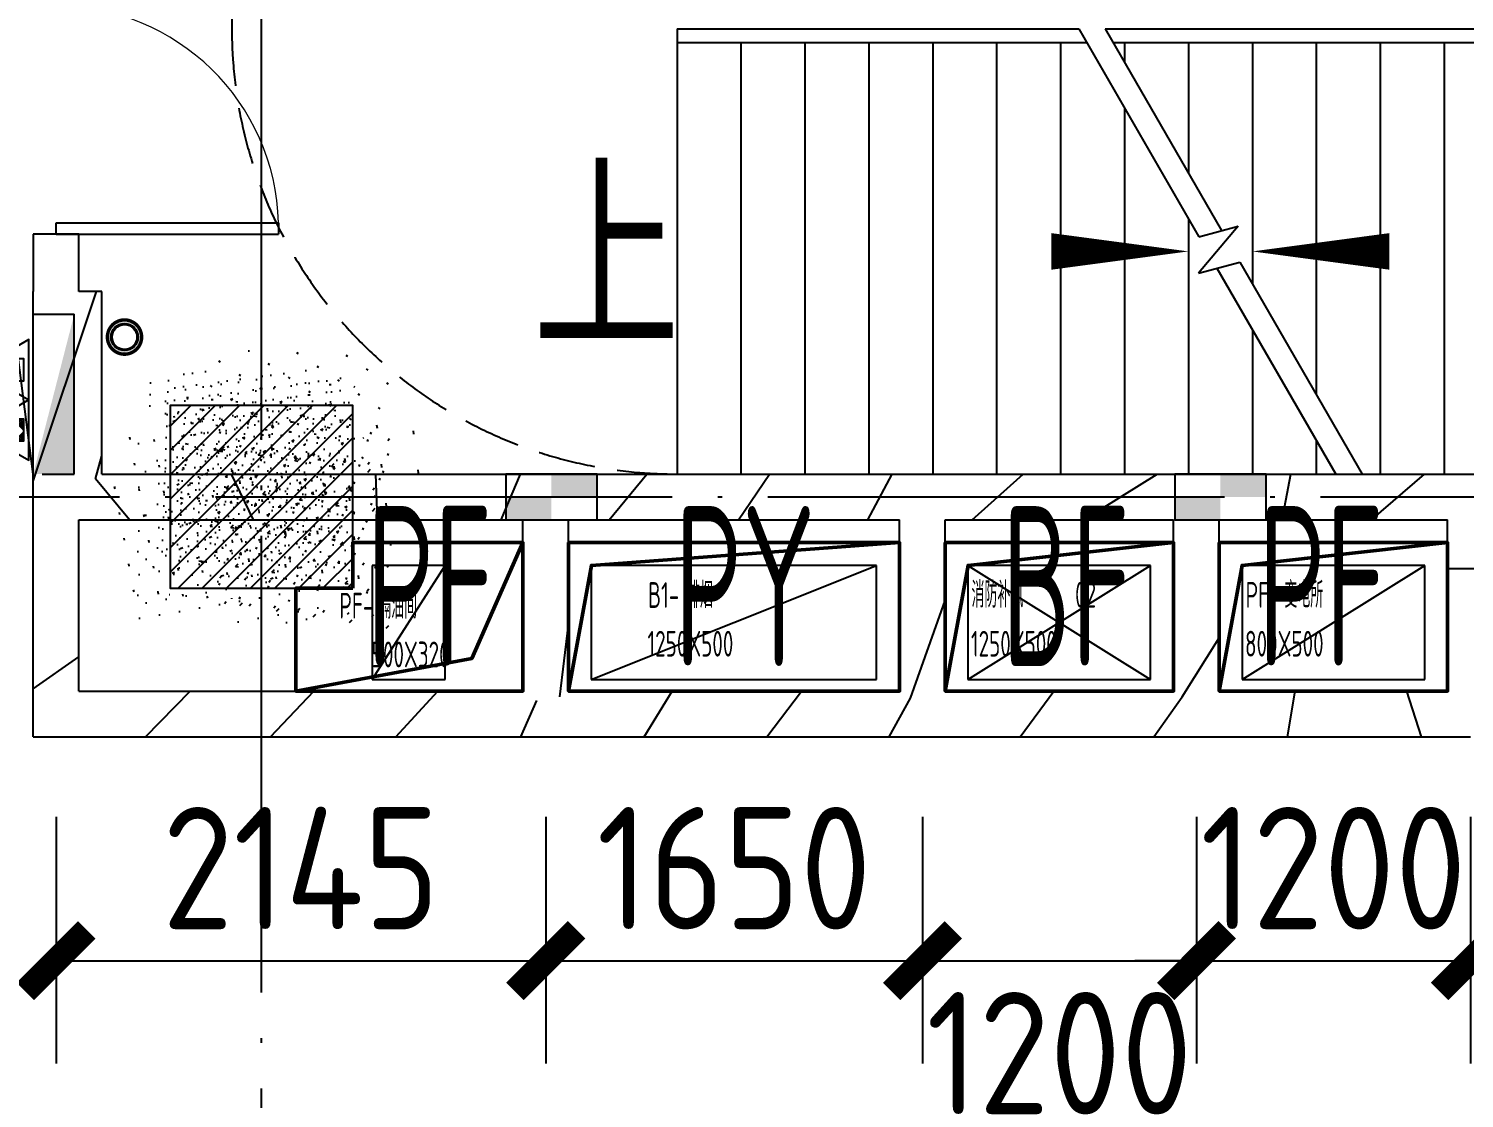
# Model space of a CAD drawing. Header units: inches. Extents: x 0 to 1813292486, y 0 to 3473589894.
# Drawn here: x 600633166 to 600639454, y 3473276985 to 3473281668 of the extents above; entities that cross this region are included whole.
import ezdxf
from ezdxf.enums import TextEntityAlignment as Align

# ---------------------------------------------------------------- set-up
doc = ezdxf.new("R2010")
doc.units = ezdxf.units.IN
doc.header["$LTSCALE"] = 1000
doc.header["$MEASUREMENT"] = 0
doc.linetypes.add('AX-MALL-GIRD-200$0$DOTE', pattern=[2.4200000000000004, 2, -0.2, 0.02, -0.2])
doc.linetypes.add('AX-MALL-WALL-P02-QT$0$DASH', pattern=[0.35, 0.25, -0.1])
for name, color, linetype in [('A-Anno-Note', 241, 'Continuous'), ('AX-MALL-DIM-P02$0$A-Anno-Dims', 3, 'Continuous'), ('AX-MALL-DIM-P02$0$A-Detl-Thin', 131, 'Continuous'), ('AX-MALL-GIRD-200$0$A-Grid', 222, 'AX-MALL-GIRD-200$0$DOTE'), ('AX-MALL-P02-200$0$A-Anno-Note', 241, 'Continuous'), ('AX-MALL-WALL-P02$0$A-Anno-Note', 241, 'Continuous'), ('AX-MALL-WALL-P02-QT$0$A-Accs', 181, 'Continuous'), ('AX-MALL-WALL-P02-QT$0$A-Anno-Dims', 3, 'Continuous'), ('AX-MALL-WALL-P02-QT$0$A-Anno-Note', 241, 'Continuous'), ('AX-MALL-WALL-P02-QT$0$A-Detl-Patt', 8, 'Continuous'), ('AX-MALL-WALL-P02-QT$0$A-Detl-Thin', 131, 'Continuous'), ('AX-MALL-WALL-P02-QT$0$A-Strs', 151, 'Continuous'), ('AX-MALL-WALL-P02-QT$0$A-Wall', 2, 'Continuous'), ('AX-MALL-WALL-P02-QT$0$A-Wall-Patt', 13, 'Continuous'), ('AX-MALL-WALL-P02-QT$0$A-Wind', 4, 'Continuous'), ('AX-MALL-ZTKD-P02$0$A-Anno-Note', 241, 'Continuous'), ('MX-MALL-P02-LG$0$M-VT-DUCT-EAD', 4, 'Continuous'), ('MX-MALL-P02-LG$0$M-VT-DUCT-FLG', 40, 'Continuous'), ('MX-MALL-P02-LG$0$M-VT-DUCT-SAD', 90, 'Continuous'), ('MX-MALL-P02-LG$0$M-VT-DUCT-SED', 150, 'Continuous'), ('MX-MALL-P02-LG$0$M-VT-TEXT', 21, 'Continuous'), ('PX-MALL-P02-LG$0$P-Exsh', 31, 'Continuous'), ('PX-MALL-P02-LG$0$P-Hydt-Boxx', 221, 'Continuous'), ('PX-MALL-P02-LG$0$P-Hydt-Pipe', 221, 'Continuous'), ('PX-MALL-P02-LG$0$P-Pipe-Risr', 7, 'Continuous'), ('PX-MALL-P02-LG$0$P-Pipe-Risr-Arch', 6, 'Continuous'), ('PX-MALL-P02-LG$0$P-Pipe-Risr-W100', 6, 'Continuous'), ('PX-MALL-P02-LG$0$P-Pipe-Risr-W50', 6, 'Continuous'), ('SX-MALL-HOLE-R-2F$0$S-HOLE', 5, 'Continuous'), ('SX-MALL-LT-TZ-2F(M)$0$SX-S1-TZ-(2F~3F)$0$A-Strs', 151, 'Continuous'), ('SX-MALL-LT-TZ-2F(M)$0$SX-S1-TZ-(2F~3F)$0$TZ', 255, 'Continuous'), ('SX-MALL-TZ-2F~3F$0$S-DIMS', 81, 'Continuous'), ('SX-MALL-WALL-R-BZ$0$S-COLU', 30, 'Continuous'), ('SX-MALL-WALL-R-BZ$0$S-PATT-WALL', 83, 'Continuous')]:
    doc.layers.add(name, color=color, linetype=linetype)
doc.styles.add('AX-MALL-DIM-P02$0$_TCH_DIM_T3', font='gbenor.shx')
doc.styles.add('AX-MALL-WALL-P02-QT$0$_TCH_DIM', font='gbenor.shx')
doc.styles.add('AX-MALL-WALL-P02-QT$0$STANDARD', font='gbenor.shx', dxfattribs={"bigfont": 'gbcbig.shx'})
doc.styles.add('MX-MALL-P02-LG$0$_THVAC_WIN', font='gbenor.shx', dxfattribs={"bigfont": 'gbcbig.shx'})
doc.styles.add('PX-MALL-P02-LG$0$jzfz', font='gbenor.shx', dxfattribs={"bigfont": 'gbcbig.shx'})
doc.dimstyles.new('AX-MALL-DIM-P02$0$_TCH_ARCH&&180', dxfattribs={"dimtxt": 535.5, "dimasz": 270, "dimexe": 450, "dimexo": 450, "dimgap": 137.25, "dimtad": 1, "dimdec": 0, "dimzin": 0, "dimdsep": 46, "dimtxsty": 'AX-MALL-DIM-P02$0$_TCH_DIM_T3', "dimblk": 'AX-MALL-DIM-P02$0$_ArchTick', "dimcen": 0.09, "dimclrt": 7, "dimazin": 2, "dimtfac": 1, "dimtdec": 0, "dimtix": 1, "dimtmove": 2, "dimatfit": 3, "dimfxl": 500, "dimtolj": 1, "dimtzin": 0, "dimarcsym": 0})
pattern_1 = [(45, (0, 359.0227), (-353.55353201463, 353.55353201463), [])]

# ---------------------------------------------------------------- blocks, each defined once
blk = doc.blocks.new('AX-MALL-GIRD-200')
at = {"layer": 'AX-MALL-GIRD-200$0$A-Grid'}
for p, q in [((600241980.060326, 3473196551.41375), (600599876.0644244, 3473063224.650467)), ((600427279.9838982, 3473034819.515553), (600466009.5228474, 3473138783.242634))]:
    blk.add_line(p, q, dxfattribs=at)
blk = doc.blocks.new('SX-MALL-WALL-R-BZ')
at = {"layer": 'SX-MALL-WALL-R-BZ$0$S-PATT-WALL'}
h = blk.add_hatch(dxfattribs=at)
h.set_pattern_fill('钢筋混凝土', color=256, scale=15, pattern_type=2)
h.set_pattern_definition([(24.56816130816271, (600578611.2237192, 3473080110.365553), (-31.18316059493327, 68.21004687955141), []), (29.56816130816269, (600578611.2237192, 3473080110.365553), (97.53445421719282, -46.37920051396389), [11.25, -123.75]), (334.5681613081628, (600578611.2237192, 3473080110.365553), (19.88439777927527, 112.9961142827297), [9, -99]), (80.01956130816268, (600578619.3515904, 3473080106.50062), (117.4189029658641, 66.61682168402376), [9.5610285, -105.1713168]), (25.75236130816271, (600578621.6965042, 3473080138.478197), (141.3476152528434, -79.15081592627133), [16.875, -185.625]), (76.20376130816268, (600578633.4754679, 3473080131.882288), (182.3878362876093, 87.98253897351975), [14.3415432, -157.75695]), (330.7523613081627, (600578621.6965042, 3473080138.478197), (182.3877676281842, 87.98268140648725), [13.49999999999997, -148.4999999999995]), (0.5681613081627113, (600578633.1346302, 3473080126.213644), (62.82047319493842, -87.84980448085341), [11.24999999999997, -123.7499999999997]), (305.5681613081627, (600578633.1346302, 3473080126.213644), (72.17288941707483, 89.18848104565322), [8.999999999999966, -98.99999999999973]), (51.01956130816269, (600578638.3696649, 3473080118.892823), (134.9933625472827, 1.338571315216136), [9.561028499999967, -105.1713167999997]), (17.06816130816274, (600578611.2237192, 3473080110.365553), (19.14085715648196, 46.15589493569758), [0.75, -97.8, 0.75, -100.5, 0.75, -99.375]), (347.0681613081627, (600578611.2237192, 3473080110.365553), (57.63084700165395, 41.66442755963357), [0.7499999999999979, -57.29999999999986, 0.7499999999999979, -95.54999999999973, 0.7499999999999979, -37.87499999999986]), (307.0681613081626, (600578579.8781208, 3473080122.042708), (73.85474000760384, -31.12342332406966), [0.75, -37.5, 0.75, -117, 0.75, -155.25]), (297.0681613081627, (600578565.8217986, 3473080127.2791), (87.21641676177077, -16.46683783357052), [0.75, -48.75, 0.75, -77.69999999999999, 0.75, -110.25])])
h.paths.add_polyline_path([(600457840.9355639, 3473115710.049521), (600458120.2098294, 3473116459.720038), (600457370.5393116, 3473116738.994304), (600457091.2650462, 3473115989.323786)])
at = {"layer": 'SX-MALL-WALL-R-BZ$0$S-COLU'}
blk.add_lwpolyline([(600457840.9355639, 3473115710.049521), (600458120.2098294, 3473116459.720038), (600457370.5393116, 3473116738.994304), (600457091.2650462, 3473115989.323786)], close=True, dxfattribs=at)
blk = doc.blocks.new('SX-MALL-WALL-R-2F~3F')
blk.add_blockref('SX-MALL-WALL-R-BZ', (-1.192092895507812e-06, -9.5367431640625e-07))
blk = doc.blocks.new('SX-MALL-WALL-2F~3F')
blk.add_blockref('SX-MALL-WALL-R-2F~3F', (0, 0))
blk = doc.blocks.new('MX-MALL-P02-LG')
at = {"layer": 'MX-MALL-P02-LG$0$M-VT-DUCT-EAD'}
for p, q in [((600457954.9571104, 3473115774.286673), (600457780.4106941, 3473115305.742599)), ((600458254.8253173, 3473115662.576966), (600457954.9571104, 3473115774.286673)), ((600458080.278901, 3473115194.032893), (600458254.8253173, 3473115662.576966)), ((600457780.4106941, 3473115305.742599), (600458080.278901, 3473115194.032893)), ((600461525.5849735, 3473114444.123055), (600461351.0385572, 3473113975.578982)), ((600462275.2554907, 3473114164.848789), (600461525.5849735, 3473114444.123055)), ((600462100.7090744, 3473113696.304716), (600462275.2554907, 3473114164.848789)), ((600461351.0385572, 3473113975.578982), (600462100.7090744, 3473113696.304716))]:
    blk.add_line(p, q, dxfattribs=at)
at = {"layer": 'MX-MALL-P02-LG$0$M-VT-DUCT-FLG'}
for p, q in [((600457780.4106941, 3473115305.742599), (600458254.8253173, 3473115662.576966)), ((600458680.0153173, 3473114970.613485), (600460025.9219167, 3473115002.791517)), ((600460400.7571719, 3473114863.154382), (600460975.8812728, 3473114115.336042)), ((600460226.2107556, 3473114394.610309), (600461150.4276891, 3473114583.880116)), ((600461351.0385572, 3473113975.578982), (600462275.2554907, 3473114164.848789))]:
    blk.add_line(p, q, dxfattribs=at)
at = {"layer": 'MX-MALL-P02-LG$0$M-VT-DUCT-SAD'}
for p, q in [((600460400.7571719, 3473114863.154382), (600460226.2107556, 3473114394.610309)), ((600461150.4276891, 3473114583.880116), (600460400.7571719, 3473114863.154382)), ((600460975.8812728, 3473114115.336042), (600461150.4276891, 3473114583.880116)), ((600460226.2107556, 3473114394.610309), (600460975.8812728, 3473114115.336042))]:
    blk.add_line(p, q, dxfattribs=at)
at = {"layer": 'MX-MALL-P02-LG$0$M-VT-DUCT-SED'}
for p, q in [((600458854.5617336, 3473115439.157558), (600458680.0153173, 3473114970.613485)), ((600460025.9219167, 3473115002.791517), (600458854.5617336, 3473115439.157558)), ((600459851.3755004, 3473114534.247444), (600460025.9219167, 3473115002.791517)), ((600458680.0153173, 3473114970.613485), (600459851.3755004, 3473114534.247444))]:
    blk.add_line(p, q, dxfattribs=at)
at = {"layer": 'MX-MALL-P02-LG$0$M-VT-TEXT', "style": 'MX-MALL-P02-LG$0$_THVAC_WIN', "width": 0.7}
for s, rotation, p in [('PF-', 339.5681613187875, (600457738.9038017, 3473115606.54038, -8999.999999999996)), ('隔油间', 339.5681613187875, (600457898.3274055, 3473115547.15041, -8999.999999999996)), ('500X320', 339.5681613187875, (600457798.0128818, 3473115356.923683, -8999.999999999996)), ('B1-', 339.5681612591187, (600459022.7424083, 3473115178.405698, -23999.99999999999)), ('排烟', 339.5681612591187, (600459182.1660119, 3473115119.015728, -23999.99999999999)), ('1250X500', 339.5681612591187, (600458946.0270367, 3473114979.387599, -23999.99999999999)), ('消防补风', 339.5681612591187, (600460350.819179, 3473114685.008934, -12000)), ('02', 339.5681612591187, (600460775.9487888, 3473114526.635679, -12000)), ('1250X500', 339.5681612591187, (600460273.6619172, 3473114484.804647, -12000)), ('PF-', 339.5681612591187, (600461475.4260387, 3473114265.384515, -12000)), ('变电所', 339.5681612591187, (600461634.8496424, 3473114205.994545, -12000)), ('800X500', 339.5681612591187, (600461398.4897211, 3473114065.773321, -12000))]:
    blk.add_text(s, height=112.6582278481012, rotation=rotation, dxfattribs=at).set_placement(p)
blk = doc.blocks.new('SX-MALL-LT-TZ-2F(M)$0$SX-S1-TZ-(2F~3F)$0$TZ')
at = {"layer": 'SX-MALL-LT-TZ-2F(M)$0$SX-S1-TZ-(2F~3F)$0$A-Strs'}
h = blk.add_hatch(color=0, dxfattribs=at)
h.dxf.hatch_style = 1
h.paths.add_polyline_path([(-186775.5959191918, 16586.87351322174), (-186975.5954445004, 16586.43784570694), (-186975.3828500509, 16486.43807125092), (-186775.3780853152, 16486.87375020981)])
h.paths.add_polyline_path([(-186975.3828500509, 16486.43807125092), (-187175.3771362901, 16486.00241565704), (-187175.1593025327, 16386.00265312195), (-186975.1702555418, 16386.43829774857)])
at = {"layer": 'SX-MALL-LT-TZ-2F(M)$0$SX-S1-TZ-(2F~3F)$0$A-Strs', "color": 0}
blk.add_lwpolyline([(-187175.5949700475, 16586.00217819214), (-187175.1593025327, 16386.00265312195), (-186775.1602514982, 16386.87398815155), (-186775.5959191918, 16586.87351322174)], close=True, dxfattribs=at)
blk = doc.blocks.new('SX-MALL-LT-TZ-2F(M)')
at = {"layer": 'SX-MALL-LT-TZ-2F(M)$0$SX-S1-TZ-(2F~3F)$0$TZ', "color": 7, "rotation": 159.4463539126834}
for p in [(600289510.5958399, 3473196861.945344), (600292256.3771573, 3473195839.4068)]:
    blk.add_blockref('SX-MALL-LT-TZ-2F(M)$0$SX-S1-TZ-(2F~3F)$0$TZ', p, dxfattribs=at)
blk = doc.blocks.new('SX-MALL-TZ-2F~3F')
at = {"layer": 'SX-MALL-TZ-2F~3F$0$S-DIMS'}
blk.add_blockref('SX-MALL-LT-TZ-2F(M)', (0.08505654335021973, 0.258394181728363), dxfattribs=at)
blk = doc.blocks.new('SX-MALL-HOLE-R-2F')
at = {"layer": 'SX-MALL-HOLE-R-2F$0$S-HOLE', "lineweight": 50}
for points in [[(600457840.9355633, 3473115710.04952), (600457910.7541296, 3473115897.467149), (600458608.8848025, 3473115637.392993), (600458381.9744586, 3473115028.28569), (600457449.5717505, 3473115375.633057), (600457606.6635263, 3473115797.322727)], [(600458796.3024318, 3473115567.574428), (600460155.0802453, 3473115061.389823), (600459928.1699014, 3473114452.28252), (600458569.3920883, 3473114958.467124)]]:
    blk.add_lwpolyline(points, close=True, dxfattribs=at)
for points in [[(600457449.5717504, 3473115375.633057), (600458221.7515303, 3473115239.479862), (600458608.8848025, 3473115637.392993)], [(600458569.3920882, 3473114958.467124), (600458855.1019646, 3473115438.95633), (600460155.0802453, 3473115061.389823)]]:
    blk.add_lwpolyline(points, dxfattribs=at)
at = {"layer": 'SX-MALL-HOLE-R-2F$0$S-HOLE', "lineweight": 50, "elevation": 2999.999999999999}
for points in [[(600460342.2796644, 3473114991.652547), (600461279.3678116, 3473114642.559716), (600461052.4574677, 3473114033.452413), (600460115.3693209, 3473114382.545244)], [(600461466.7854406, 3473114572.741151), (600462403.8735877, 3473114223.64832), (600462176.9632438, 3473113614.541017), (600461239.875097, 3473113963.633848)]]:
    blk.add_lwpolyline(points, close=True, dxfattribs=at)
for points in [[(600460115.3693208, 3473114382.545244), (600460401.0791972, 3473114863.03445), (600461279.3678116, 3473114642.559716)], [(600461239.8750969, 3473113963.633848), (600461525.5849733, 3473114444.123054), (600462403.8735877, 3473114223.64832)]]:
    blk.add_lwpolyline(points, dxfattribs=at)
blk = doc.blocks.new('SX-MALL-NTKD-2F')
blk.add_blockref('SX-MALL-HOLE-R-2F', (0, 0))
blk = doc.blocks.new('AX-MALL-WALL-P02-QT$0$$DorLib2D$00000002')
for p, q in [((-0.5, -5.684341886080802e-17), (-0.5000000000000007, 0.4875)), ((-0.4750000000000007, 0.4875), (-0.5000000000000007, 0.4875)), ((-0.475, -2.842170943040401e-17), (-0.4750000000000007, 0.4875)), ((0.475, -2.842170943040401e-17), (0.4750000000000007, 0.4875)), ((0.4750000000000007, 0.4875), (0.5000000000000007, 0.4875)), ((0.5, -5.684341886080802e-17), (0.5000000000000007, 0.4875)), ((-0.5, -5.684341886080802e-17), (-0.475, -2.842170943040401e-17)), ((0.5, -5.684341886080802e-17), (0.475, -2.842170943040401e-17))]:
    blk.add_line(p, q)
at = {"lineweight": 13}
for centre, start, end in [((-0.4875, -4.263256414560601e-17), 0, 88.53071641864632), ((0.4875, -4.263256414560601e-17), 91.4692835813537, 180)]:
    blk.add_arc(centre, 0.4875, start, end, dxfattribs=at)
blk = doc.blocks.new('AX-MALL-WALL-P02-QT')
at = {"layer": 'AX-MALL-WALL-P02-QT$0$A-Wall-Patt'}
h = blk.add_hatch(dxfattribs=at)
h.set_pattern_fill('普通砖', color=256, scale=200, style=0)
h.set_pattern_definition(pattern_1)
h.paths.add_polyline_path([(600457170.2504685, 3473117347.175511), (600457257.5236758, 3473117581.447546), (600457070.1060466, 3473117651.266112), (600456982.8328393, 3473117416.994077)])
h = blk.add_hatch(dxfattribs=at)
h.set_pattern_fill('普通砖', color=256, scale=200, style=0)
h.set_pattern_definition(pattern_1)
h.paths.add_polyline_path([(600456824.8306485, 3473116515.432607), (600456984.6850178, 3473116562.59571), (600457263.959283, 3473117312.266227), (600456982.832839, 3473117416.994077), (600456668.649291, 3473116573.614746)])
h = blk.add_hatch(dxfattribs=at)
h.set_pattern_fill('普通砖', color=256, scale=200, style=0)
h.set_pattern_definition(pattern_1)
h.paths.add_polyline_path([(600456302.1018182, 3473115589.672193), (600456559.3380139, 3473115707.271256), (600456821.157637, 3473116410.087364), (600456824.8306485, 3473116515.432607), (600456668.6492909, 3473116573.614746)])
h = blk.add_hatch(dxfattribs=at)
h.set_pattern_fill('普通砖', color=256, scale=200, style=0)
h.set_pattern_definition(pattern_1)
h.paths.add_polyline_path([(600456824.8306485, 3473116515.432607), (600456821.157637, 3473116410.087364), (600458643.7940841, 3473115731.101806), (600458760.7757541, 3473115758.665066), (600458807.3214651, 3473115883.610152), (600456984.6850178, 3473116562.59571)])
h = blk.add_hatch(dxfattribs=at)
h.set_pattern_fill('普通砖', color=256, scale=200, style=0)
h.set_pattern_definition(pattern_1)
h.paths.add_polyline_path([(600458760.7757541, 3473115758.665066), (600458831.2117134, 3473115661.283239), (600460189.9895259, 3473115155.098633), (600460306.971196, 3473115182.661893), (600460353.5169069, 3473115307.606979), (600458807.3214651, 3473115883.610152)])
h = blk.add_hatch(dxfattribs=at)
h.set_pattern_fill('普通砖', color=256, scale=200, style=0)
h.set_pattern_definition(pattern_1)
h.paths.add_polyline_path([(600458452.410421, 3473114930.903871), (600458569.392091, 3473114958.467131), (600458831.2117134, 3473115661.283239), (600458760.7757542, 3473115758.665066), (600458643.7940841, 3473115731.101806), (600458381.9744616, 3473115028.285697)])
h = blk.add_hatch(dxfattribs=at)
h.set_pattern_fill('普通砖', color=256, scale=200, style=0)
h.set_pattern_definition(pattern_1)
h.paths.add_polyline_path([(600456559.3380139, 3473115707.271256), (600456302.1018182, 3473115589.672193), (600458405.8647102, 3473114805.958785), (600458452.4104209, 3473114930.903872), (600458381.9744616, 3473115028.285697)])
h = blk.add_hatch(dxfattribs=at)
h.set_pattern_fill('普通砖', color=256, scale=200, style=0)
h.set_pattern_definition(pattern_1)
h.paths.add_polyline_path([(600460306.971196, 3473115182.661893), (600460377.4071553, 3473115085.280067), (600461314.4953021, 3473114736.187235), (600461431.4769722, 3473114763.750495), (600461478.022683, 3473114888.695581), (600460353.5169069, 3473115307.606979)])
h = blk.add_hatch(dxfattribs=at)
h.set_pattern_fill('普通砖', color=256, scale=200, style=0)
h.set_pattern_definition(pattern_1)
h.paths.add_polyline_path([(600459998.6058631, 3473114354.900699), (600460115.5875332, 3473114382.463959), (600460377.4071553, 3473115085.280067), (600460306.971196, 3473115182.661893), (600460189.9895259, 3473115155.098633), (600459928.1699038, 3473114452.282526)])
h = blk.add_hatch(dxfattribs=at)
h.set_pattern_fill('普通砖', color=256, scale=200, style=0)
h.set_pattern_definition(pattern_1)
h.paths.add_polyline_path([(600458452.4104209, 3473114930.903871), (600458405.8647102, 3473114805.958785), (600459952.0601523, 3473114229.955613), (600459998.6058631, 3473114354.9007), (600459928.1699038, 3473114452.282526), (600458569.392091, 3473114958.467131)])
h = blk.add_hatch(dxfattribs=at)
h.set_pattern_fill('普通砖', color=256, scale=200, style=0)
h.set_pattern_definition(pattern_1)
h.paths.add_polyline_path([(600461431.4769722, 3473114763.750495), (600461501.9129316, 3473114666.368669), (600462439.0010774, 3473114317.275837), (600462555.9827476, 3473114344.839097), (600462602.5284585, 3473114469.784184), (600461478.022683, 3473114888.695581)])
h = blk.add_hatch(dxfattribs=at)
h.set_pattern_fill('普通砖', color=256, scale=200, style=0)
h.set_pattern_definition(pattern_1)
h.paths.add_polyline_path([(600461123.1116396, 3473113935.989301), (600461240.0933096, 3473113963.552561), (600461501.9129316, 3473114666.368669), (600461431.4769722, 3473114763.750495), (600461314.4953021, 3473114736.187235), (600461052.6756802, 3473114033.371128)])
h = blk.add_hatch(dxfattribs=at)
h.set_pattern_fill('普通砖', color=256, scale=200, style=0)
h.set_pattern_definition(pattern_1)
h.paths.add_polyline_path([(600459998.6058631, 3473114354.9007), (600459952.0601523, 3473114229.955613), (600461076.5659288, 3473113811.044215), (600461123.1116395, 3473113935.989302), (600461052.6756802, 3473114033.371128), (600460115.5875332, 3473114382.463959)])
h = blk.add_hatch(dxfattribs=at)
h.set_pattern_fill('普通砖', color=256, scale=200, style=0)
h.set_pattern_definition(pattern_1)
h.paths.add_polyline_path([(600462247.6174151, 3473113517.077904), (600462364.5990852, 3473113544.641164), (600462626.4187069, 3473114247.457271), (600462555.9827477, 3473114344.839097), (600462439.0010774, 3473114317.275837), (600462177.1814557, 3473113614.45973)])
h = blk.add_hatch(dxfattribs=at)
h.set_pattern_fill('普通砖', color=256, scale=200, style=0)
h.set_pattern_definition(pattern_1)
h.paths.add_polyline_path([(600461123.1116395, 3473113935.989301), (600461076.5659288, 3473113811.044215), (600462201.0717041, 3473113392.132818), (600462247.617415, 3473113517.077904), (600462177.1814557, 3473113614.45973), (600461240.0933096, 3473113963.552561)])
at = {"layer": 'AX-MALL-WALL-P02-QT$0$A-Anno-Dims'}
for points in [[(600459555.3203155, 3473116645.415709, 0, 0, 0), (600461785.5901046, 3473115814.574769, 0, 160, 0), (600461223.3372166, 3473116024.030468, 0, 0, 0)], [(600464278.2445749, 3473114885.987836, 0, 0, 0), (600462047.9747857, 3473115716.828776, 0, 160, 0), (600462610.2276738, 3473115507.373077, 0, 0, 0)]]:
    blk.add_lwpolyline(points, format="xyseb", dxfattribs=at)
at = {"layer": 'AX-MALL-WALL-P02-QT$0$A-Strs'}
for p, q in [((600460026.8781672, 3473117510.203656), (600460005.9325974, 3473117453.978367)), ((600460026.8781672, 3473117510.203656), (600460005.9325972, 3473117453.978367)), ((600460026.8781672, 3473117510.203656), (600461675.5427555, 3473116896.027719)), ((600460026.8781672, 3473117510.203656), (600461675.5427555, 3473116896.027719)), ((600460005.9325974, 3473117453.978367), (600459346.1471449, 3473115682.88177)), ((600460005.9325972, 3473117453.978367), (600461687.058871, 3473116827.7095)), ((600460268.3172785, 3473117356.232374), (600459608.531826, 3473115585.135777)), ((600460530.7019595, 3473117258.486382), (600459870.9165071, 3473115487.389784)), ((600460793.0866406, 3473117160.740388), (600460133.3011881, 3473115389.643791)), ((600461055.4713216, 3473117062.994396), (600460395.6858692, 3473115291.897798)), ((600461317.8560028, 3473116965.248403), (600460658.0705503, 3473115194.151805)), ((600461675.5427555, 3473116896.027719), (600461850.3182243, 3473115859.189509)), ((600461580.2406839, 3473116867.502409), (600460920.4552314, 3473115096.405812)), ((600461783.7483742, 3473116855.717951), (600464487.4177455, 3473115848.521776)), ((600461783.7483742, 3473116855.717951), (600461953.3809533, 3473115849.389428)), ((600461783.7483742, 3473116855.717951), (600464487.4177455, 3473115848.521776)), ((600461795.2644899, 3473116787.399732), (600464466.4721755, 3473115792.296487)), ((600461842.6253649, 3473116769.756417), (600461812.0662458, 3473116687.724975)), ((600462105.010046, 3473116672.010424), (600461905.1499009, 3473116135.515383)), ((600462367.394727, 3473116574.264431), (600461998.2335559, 3473115583.305792)), ((600461742.2476794, 3473116500.307345), (600461182.8399124, 3473114998.659819)), ((600462629.7794082, 3473116476.518438), (600462091.317211, 3473115031.0962)), ((600462892.1640891, 3473116378.772445), (600462232.3786367, 3473114607.675848)), ((600463154.5487703, 3473116281.026452), (600462494.7633178, 3473114509.929854)), ((600461835.3313345, 3473115948.097754), (600461445.2245935, 3473114900.913826)), ((600462027.9484364, 3473115842.298916), (600461794.0043608, 3473115709.572083)), ((600461850.3182243, 3473115859.189509), (600462027.9484364, 3473115842.298916)), ((600459346.1471449, 3473115682.88177), (600462049.8165162, 3473114675.685594)), ((600461794.0043608, 3473115709.572083), (600461979.9295099, 3473115691.892737)), ((600461876.866781, 3473115701.692819), (600462049.8165162, 3473114675.685594)), ((600461979.9295099, 3473115691.892737), (600462158.0221349, 3473114635.375826)), ((600461928.4149896, 3473115395.888162), (600461707.6092746, 3473114803.167833)), ((600462021.4986447, 3473114843.67857), (600461969.9939557, 3473114705.42184)), ((600462158.0221349, 3473114635.375826), (600463806.6867232, 3473114021.19989))]:
    blk.add_line(p, q, dxfattribs=at)
at = {"layer": 'AX-MALL-WALL-P02-QT$0$A-Strs', "linetype": 'AX-MALL-WALL-P02-QT$0$DASH'}
blk.add_lwpolyline([(600460777.427745, 3473119524.943148, 0.4142135621634755), (600458269.3748525, 3473118378.352288), (600458199.5562868, 3473118190.934659, 0.4142135621629859), (600459346.1471436, 3473115682.881765, 0.4142135621629859)], format="xyb", dxfattribs=at)
at = {"layer": 'AX-MALL-WALL-P02-QT$0$A-Wall'}
for p, q in [((600457070.1060466, 3473117651.266112), (600456982.8328393, 3473117416.994077)), ((600457257.5236758, 3473117581.447546), (600457070.1060466, 3473117651.266112)), ((600457170.2504685, 3473117347.175511), (600457257.5236758, 3473117581.447546)), ((600456668.649291, 3473116573.614746), (600456982.832839, 3473117416.994077)), ((600456984.6850178, 3473116562.59571), (600457263.959283, 3473117312.266227)), ((600457263.959283, 3473117312.266227), (600457170.2504685, 3473117347.175511)), ((600456302.1018182, 3473115589.672193), (600456668.6492909, 3473116573.614746)), ((600456984.6850178, 3473116562.59571), (600458807.3214651, 3473115883.610152)), ((600456559.3380139, 3473115707.271256), (600456821.157637, 3473116410.087364)), ((600456821.157637, 3473116410.087364), (600458643.7940841, 3473115731.101806)), ((600458807.3214651, 3473115883.610152), (600460353.5169069, 3473115307.606979)), ((600456559.3380139, 3473115707.271256), (600458381.9744616, 3473115028.285697)), ((600458381.9744616, 3473115028.285697), (600458643.7940841, 3473115731.101806)), ((600458569.392091, 3473114958.467131), (600458831.2117134, 3473115661.283239)), ((600458831.2117134, 3473115661.283239), (600460189.9895259, 3473115155.098633)), ((600456302.1018182, 3473115589.672193), (600458405.8647102, 3473114805.958785)), ((600460353.5169069, 3473115307.606979), (600461478.022683, 3473114888.695581)), ((600459928.1699038, 3473114452.282526), (600460189.9895259, 3473115155.098633)), ((600460115.5875332, 3473114382.463959), (600460377.4071553, 3473115085.280067)), ((600460377.4071553, 3473115085.280067), (600461314.4953021, 3473114736.187235)), ((600458569.392091, 3473114958.467131), (600459928.1699038, 3473114452.282526)), ((600461478.022683, 3473114888.695581), (600462602.5284585, 3473114469.784184)), ((600458405.8647102, 3473114805.958785), (600459952.0601523, 3473114229.955613)), ((600461052.6756802, 3473114033.371128), (600461314.4953021, 3473114736.187235)), ((600461240.0933096, 3473113963.552561), (600461501.9129316, 3473114666.368669)), ((600461501.9129316, 3473114666.368669), (600462439.0010774, 3473114317.275837)), ((600460115.5875332, 3473114382.463959), (600461052.6756802, 3473114033.371128)), ((600462177.1814557, 3473113614.45973), (600462439.0010774, 3473114317.275837)), ((600459952.0601523, 3473114229.955613), (600461076.5659288, 3473113811.044215)), ((600461240.0933096, 3473113963.552561), (600462177.1814557, 3473113614.45973)), ((600461076.5659288, 3473113811.044215), (600462201.0717041, 3473113392.132818))]:
    blk.add_line(p, q, dxfattribs=at)
at = {"layer": 'AX-MALL-WALL-P02-QT$0$A-Anno-Dims'}
blk.add_blockref('SX-MALL-NTKD-2F', (0, 0), dxfattribs=at)
at = {"layer": 'AX-MALL-WALL-P02-QT$0$A-Detl-Patt'}
blk.add_blockref('SX-MALL-TZ-2F~3F', (0, 0), dxfattribs=at)
at = {"layer": 'AX-MALL-WALL-P02-QT$0$A-Detl-Thin'}
for name in ['MX-MALL-P02-LG', 'SX-MALL-WALL-2F~3F']:
    blk.add_blockref(name, (0, 0), dxfattribs=at)
at = {"layer": 'AX-MALL-WALL-P02-QT$0$A-Wind'}
blk.add_blockref('AX-MALL-GIRD-200', (0, 0), dxfattribs=at)
at = {"layer": 'AX-MALL-WALL-P02-QT$0$A-Wind', "xscale": -2000, "yscale": -2000, "zscale": 200, "rotation": 69.56816130921183}
blk.add_blockref('AX-MALL-WALL-P02-QT$0$$DorLib2D$00000002', (600457512.9076929, 3473118553.444976), dxfattribs=at)
at = {"layer": 'AX-MALL-WALL-P02-QT$0$A-Accs', "style": 'AX-MALL-WALL-P02-QT$0$STANDARD', "width": 0.6}
for s, p in [('PF', (600457779.276947, 3473115370.172215, -3000)), ('PY', (600459043.2380693, 3473114899.309608, -3000)), ('BF', (600460386.8234417, 3473114398.784631, -3000)), ('PF', (600461437.9711387, 3473114007.20127, -3000))]:
    blk.add_text(s, height=699.9999999999998, rotation=339.5681613092246, dxfattribs=at).set_placement(p)
at = {"layer": 'AX-MALL-WALL-P02-QT$0$A-Anno-Note', "style": 'AX-MALL-WALL-P02-QT$0$_TCH_DIM', "width": 0.7}
blk.add_text('上', height=675.177304964539, rotation=339.5681613092755, dxfattribs=at).set_placement((600458971.9827907, 3473116489.22864))
blk = doc.blocks.new('AX-MALL-WALL-P02')
at = {"layer": 'AX-MALL-WALL-P02$0$A-Anno-Note'}
blk.add_blockref('AX-MALL-WALL-P02-QT', (0, 0), dxfattribs=at)
blk = doc.blocks.new('PX-MALL-P02-LG$0$XHS1')
at = {"layer": 'PX-MALL-P02-LG$0$P-Hydt-Boxx', "ltscale": 0.7}
for p, q in [((350.0030006170273, 240), (-332.898939371109, 327.2950124740601)), ((350.0030006170273, 240), (-349.9969996213913, 240)), ((-349.9969997406006, 239.9999995231628), (-349.9969996213913, 60)), ((350.0030003786087, 200), (350.003000497818, 60)), ((350.0030006170273, 60), (-349.996999502182, 60))]:
    blk.add_line(p, q, dxfattribs=at)
blk.add_solid([(350.0030006170273, 240), (350.0030002593994, 60.00000047683716), (-349.9969996213913, 60)], dxfattribs=at)
blk = doc.blocks.new('PX-MALL-P02-LG$0$MHQ')
at = {"layer": 'PX-MALL-P02-LG$0$P-Exsh', "ltscale": 0.7}
h = blk.add_hatch(dxfattribs=at)
h.set_pattern_fill('ANSI31', color=256, scale=25, style=0)
h.set_pattern_definition([(45, (-160019.2306599375, -42228.3236173685), (-28.0633003783411, 28.0633003783411), [])])
h.paths.add_polyline_path([(-75.0000000015425, 185.1731819980414), (75, 185.1731819980414), (75, 35.17318199802685), (-75.0000000015425, 35.17318199802685)])
for points in [[(0, 346.4101615137042), (-200, -1.455191522836685e-11), (200, -1.455191522836685e-11)], [(0, 346.4101615137042), (-200, -1.455191522836685e-11), (200, -1.455191522836685e-11)], [(0, 346.4101615137042), (-200, -1.455191522836685e-11), (200, -1.455191522836685e-11)], [(-75.0000000015425, 185.1731819980414), (75, 185.1731819980414), (75, 35.17318199802685), (-75.0000000015425, 35.17318199802685)]]:
    blk.add_lwpolyline(points, close=True, dxfattribs=at)
blk = doc.blocks.new('PX-MALL-P02-LG$0$20200929200250')
at = {"layer": 'PX-MALL-P02-LG$0$P-Exsh', "ltscale": 0.7, "xscale": 0.6600000001490116, "yscale": 0.6600000001490116, "zscale": 0.6600000001490116}
for p in [(-132.0000001192093, 40), (131.9999997615814, 40)]:
    blk.add_blockref('PX-MALL-P02-LG$0$MHQ', p, dxfattribs=at)
blk = doc.blocks.new('PX-MALL-P02-LG$0$20211220143732')
at = {"layer": 'PX-MALL-P02-LG$0$P-Exsh'}
blk.add_blockref('PX-MALL-P02-LG$0$20200929200250', (-374.9999999407155, 219.6219584928522), dxfattribs=at)
at = {"layer": 'PX-MALL-P02-LG$0$P-Hydt-Boxx', "ltscale": 0.7, "xscale": -1}
blk.add_blockref('PX-MALL-P02-LG$0$XHS1', (-349.9969999989844, 0), dxfattribs=at)
blk = doc.blocks.new('PX-MALL-P02-LG$0$P-Risr')
at = {"layer": 'PX-MALL-P02-LG$0$P-Pipe-Risr-W50'}
h = blk.add_hatch(color=0, dxfattribs=at)
edge = h.paths.add_edge_path()
edge.add_ellipse((0, 0), major_axis=(47.05795628796547, 47.05795628796547), ratio=0.9999999999999695, start_angle=225.0000000000009, end_angle=405.0000000000009, ccw=False)
edge.add_ellipse((0, 0), major_axis=(47.05795628796764, 47.05795628796764), ratio=0.9999999999998785, start_angle=133.9675974886221, end_angle=225.0000000000035, ccw=False)
edge.add_line((-66.53919663240958, 1.199087783927098), (-54.4367953546693, 1.199087783927098))
edge.add_ellipse((0, 0), major_axis=(-38.50196423560672, 38.50196423560672), ratio=0.9999999999999859, start_angle=43.73814098242129, end_angle=134.9999999999996)
edge.add_ellipse((0, 0), major_axis=(38.50196423561096, 38.50196423561096), ratio=0.9999999999998216, start_angle=225.0000000000051, end_angle=405.0000000000051)
edge.add_ellipse((0, 0), major_axis=(38.50196423560679, 38.50196423560679), ratio=0.9999999999999831, start_angle=45.00000000000048, end_angle=133.7381409824204)
edge.add_line((-54.43679535467527, 1.199087783927098), (-66.53919663241555, 1.199087783927098))
edge.add_ellipse((0, 0), major_axis=(-47.05795628796762, 47.05795628796762), ratio=0.9999999999998742, start_angle=-45.00000000000358, end_angle=43.967597488629224, ccw=False)
at = {"layer": 'PX-MALL-P02-LG$0$P-Pipe-Risr-Arch', "ltscale": 0.7}
blk.add_circle((0, 0), 59.29000000000001, dxfattribs=at)
at = {"layer": 'PX-MALL-P02-LG$0$P-Pipe-Risr-W100', "color": 0, "const_width": 15}
blk.add_lwpolyline([(-75, 0, 1), (75, 0, 1)], format="xyb", close=True, dxfattribs=at)
at = {"layer": 'PX-MALL-P02-LG$0$P-Pipe-Risr-W50'}
blk.add_circle((0, 0), 54.45000000000001, dxfattribs=at)
at = {"layer": 'PX-MALL-P02-LG$0$P-Pipe-Risr', "style": 'PX-MALL-P02-LG$0$jzfz', "width": 0.6, "flags": 1}
for tag, p in [('SYS-MARK', (0.3310501334344735, -45.65933377496549)), ('RANGE', (0.3337570973526454, -45.67887874227017))]:
    blk.add_attdef(tag, text='', height=0.015625, dxfattribs=at).set_placement(p, align=Align.MIDDLE)
blk = doc.blocks.new('PX-MALL-P02-LG')
at = {"layer": 'PX-MALL-P02-LG$0$P-Exsh', "rotation": 69.56816037420722}
blk.add_blockref('PX-MALL-P02-LG$0$20211220143732', (600457172.8247111, 3473117239.502982), dxfattribs=at)
at = {"layer": 'PX-MALL-P02-LG$0$P-Hydt-Pipe', "color": 221, "rotation": 159.5681608575977}
blk.add_blockref('PX-MALL-P02-LG$0$P-Risr', (600457287.8495321, 3473117089.939315), dxfattribs=at)
blk = doc.blocks.new('AX-MALL-ZTKD-P02')
at = {"layer": 'AX-MALL-ZTKD-P02$0$A-Anno-Note'}
blk.add_blockref('AX-MALL-GIRD-200', (0, 0), dxfattribs=at)
blk = doc.blocks.new('AX-MALL-DIM-P02$0$_ArchTick')
at = {"color": 0, "linetype": 'ByBlock', "const_width": 0.4}
blk.add_lwpolyline([(-0.5, -0.5), (0.5, 0.5)], dxfattribs=at)
blk = doc.blocks.new('*D1311')
at = {"layer": 'AX-MALL-DIM-P02$0$A-Anno-Dims', "color": 0, "lineweight": -2, "transparency": 16777216}
for p, q in [((600456340.6684393, 3473116695.797236), (600455105.9829937, 3473117155.753794)), ((600455196.0344703, 3473116108.428282), (600455527.6726599, 3473116998.662019)), ((600456009.0302497, 3473115805.563498), (600454774.3448042, 3473116265.520056))]:
    blk.add_line(p, q, dxfattribs=at)
at = {"layer": 'AX-MALL-DIM-P02$0$A-Anno-Dims', "color": 0, "lineweight": -2, "transparency": 16777216, "xscale": 270, "yscale": 270, "zscale": 270}
for p, rotation in [((600455527.6726599, 3473116998.662019), 69.56816131206203), ((600455196.0344703, 3473116108.428282), 249.568161312062)]:
    blk.add_blockref('AX-MALL-DIM-P02$0$_ArchTick', p, dxfattribs=dict(at, rotation=rotation))
at = {"layer": 'AX-MALL-DIM-P02$0$A-Anno-Dims', "color": 7, "transparency": 16777216, "insert": (600454498.7770194, 3473115757.82901), "char_height": 535.5, "attachment_point": 5, "rotation": 69.56816131206203, "style": 'AX-MALL-DIM-P02$0$_TCH_DIM_T3'}
blk.add_mtext('\\A1;950', dxfattribs=at)
blk = doc.blocks.new('*D1312')
at = {"layer": 'AX-MALL-DIM-P02$0$A-Anno-Dims', "color": 0, "lineweight": -2, "transparency": 16777216}
for p, q in [((600455929.1294154, 3473118076.313387), (600456023.3844799, 3473118329.327187)), ((600456742.125195, 3473117773.448604), (600455507.4397494, 3473118233.405162)), ((600455527.6726595, 3473116998.66202), (600455929.1294154, 3473118076.313387)), ((600456340.668439, 3473116695.797237), (600455105.9829935, 3473117155.753795)), ((600455527.6726595, 3473116998.66202), (600455433.417595, 3473116745.648221))]:
    blk.add_line(p, q, dxfattribs=at)
at = {"layer": 'AX-MALL-DIM-P02$0$A-Anno-Dims', "color": 0, "lineweight": -2, "transparency": 16777216, "xscale": 270, "yscale": 270, "zscale": 270}
for p, rotation in [((600455929.1294154, 3473118076.313387), 249.5681613129975), ((600455527.6726595, 3473116998.66202), 69.56816131299756)]:
    blk.add_blockref('AX-MALL-DIM-P02$0$_ArchTick', p, dxfattribs=dict(at, rotation=rotation))
at = {"layer": 'AX-MALL-DIM-P02$0$A-Anno-Dims', "color": 7, "transparency": 16777216, "insert": (600455348.8803381, 3473117678.870301), "char_height": 535.5, "attachment_point": 5, "rotation": 69.56816131299753, "style": 'AX-MALL-DIM-P02$0$_TCH_DIM_T3'}
blk.add_mtext('\\A1;1150', dxfattribs=at)
blk = doc.blocks.new('*D1313')
at = {"layer": 'AX-MALL-DIM-P02$0$A-Anno-Dims', "color": 0, "lineweight": -2, "transparency": 16777216}
for p, q in [((600457440.3108584, 3473119647.624898), (600456205.6254128, 3473120107.581456)), ((600455929.1294156, 3473118076.313388), (600456627.3150789, 3473119950.489682)), ((600456742.1251951, 3473117773.448604), (600455507.4397496, 3473118233.405162))]:
    blk.add_line(p, q, dxfattribs=at)
at = {"layer": 'AX-MALL-DIM-P02$0$A-Anno-Dims', "color": 0, "lineweight": -2, "transparency": 16777216, "xscale": 270, "yscale": 270, "zscale": 270}
for p, rotation in [((600456627.3150789, 3473119950.489682), 69.56816131286222), ((600455929.1294156, 3473118076.313388), 249.5681613128623)]:
    blk.add_blockref('AX-MALL-DIM-P02$0$_ArchTick', p, dxfattribs=dict(at, rotation=rotation))
at = {"layer": 'AX-MALL-DIM-P02$0$A-Anno-Dims', "color": 7, "transparency": 16777216, "insert": (600455898.7015474, 3473119154.784131), "char_height": 535.5, "attachment_point": 5, "rotation": 69.56816131286223, "style": 'AX-MALL-DIM-P02$0$_TCH_DIM_T3'}
blk.add_mtext('\\A1;2000', dxfattribs=at)
blk = doc.blocks.new('*D1319')
at = {"layer": 'AX-MALL-DIM-P02$0$A-Anno-Dims', "color": 0, "lineweight": -2, "transparency": 16777216}
for p, q in [((600456273.6281409, 3473115226.782056), (600455896.4799643, 3473114214.383479)), ((600456053.5717385, 3473114636.073145), (600458063.6258157, 3473113887.26902)), ((600458283.6822182, 3473114477.977931), (600457906.5340415, 3473113465.579354))]:
    blk.add_line(p, q, dxfattribs=at)
at = {"layer": 'AX-MALL-DIM-P02$0$A-Anno-Dims', "color": 0, "lineweight": -2, "transparency": 16777216, "xscale": 270, "yscale": 270, "zscale": 270}
for p, rotation in [((600456053.5717385, 3473114636.073145), 159.5681613101094), ((600458063.6258157, 3473113887.26902), 339.5681613101094)]:
    blk.add_blockref('AX-MALL-DIM-P02$0$_ArchTick', p, dxfattribs=dict(at, rotation=rotation))
at = {"layer": 'AX-MALL-DIM-P02$0$A-Anno-Dims', "color": 7, "transparency": 16777216, "insert": (600457199.9813744, 3473114641.191782), "char_height": 535.5, "attachment_point": 5, "rotation": 339.5681613101094, "style": 'AX-MALL-DIM-P02$0$_TCH_DIM_T3'}
blk.add_mtext('\\A1;2145', dxfattribs=at)
blk = doc.blocks.new('*D1320')
at = {"layer": 'AX-MALL-DIM-P02$0$A-Anno-Dims', "color": 0, "lineweight": -2, "transparency": 16777216}
for p, q in [((600458283.682218, 3473114477.977931), (600457906.5340415, 3473113465.579354)), ((600458063.6258157, 3473113887.26902), (600459609.8212574, 3473113311.265848)), ((600459829.8776598, 3473113901.974759), (600459452.7294831, 3473112889.576182))]:
    blk.add_line(p, q, dxfattribs=at)
at = {"layer": 'AX-MALL-DIM-P02$0$A-Anno-Dims', "color": 0, "lineweight": -2, "transparency": 16777216, "xscale": 270, "yscale": 270, "zscale": 270}
for p, rotation in [((600458063.6258157, 3473113887.26902), 159.5681613138496), ((600459609.8212574, 3473113311.265848), 339.5681613138497)]:
    blk.add_blockref('AX-MALL-DIM-P02$0$_ArchTick', p, dxfattribs=dict(at, rotation=rotation))
at = {"layer": 'AX-MALL-DIM-P02$0$A-Anno-Dims', "color": 7, "transparency": 16777216, "insert": (600458978.1061332, 3473113978.788134), "char_height": 535.5, "attachment_point": 5, "rotation": 339.56816131384966, "style": 'AX-MALL-DIM-P02$0$_TCH_DIM_T3'}
blk.add_mtext('\\A1;1650', dxfattribs=at)
blk = doc.blocks.new('*D1321')
at = {"layer": 'AX-MALL-DIM-P02$0$A-Anno-Dims', "color": 0, "lineweight": -2, "transparency": 16777216}
for p, q in [((600459829.8776597, 3473113901.97476), (600459452.729483, 3473112889.576183)), ((600460954.3834368, 3473113483.063362), (600460577.2352599, 3473112470.664785)), ((600459609.8212572, 3473113311.265849), (600460734.3270341, 3473112892.354451))]:
    blk.add_line(p, q, dxfattribs=at)
at = {"layer": 'AX-MALL-DIM-P02$0$A-Anno-Dims', "color": 0, "lineweight": -2, "transparency": 16777216, "xscale": 270, "yscale": 270, "zscale": 270}
for p, rotation in [((600459609.8212572, 3473113311.265849), 159.568161302278), ((600460734.3270341, 3473112892.354451), 339.568161302278)]:
    blk.add_blockref('AX-MALL-DIM-P02$0$_ArchTick', p, dxfattribs=dict(at, rotation=rotation))
at = {"layer": 'AX-MALL-DIM-P02$0$A-Anno-Dims', "color": 7, "transparency": 16777216, "insert": (600460030.6915487, 3473112722.289449), "char_height": 535.5, "attachment_point": 5, "rotation": 339.568161302278, "style": 'AX-MALL-DIM-P02$0$_TCH_DIM_T3'}
blk.add_mtext('\\A1;1200', dxfattribs=at)
blk = doc.blocks.new('*D1322')
at = {"layer": 'AX-MALL-DIM-P02$0$A-Anno-Dims', "color": 0, "lineweight": -2, "transparency": 16777216}
for p, q in [((600460954.3834364, 3473113483.063361), (600460577.2352595, 3473112470.664784)), ((600462078.889212, 3473113064.151963), (600461701.7410351, 3473112051.753386)), ((600460734.3270338, 3473112892.35445), (600460481.3132342, 3473112986.609514)), ((600460734.3270338, 3473112892.35445), (600461858.8328093, 3473112473.443052)), ((600461858.8328093, 3473112473.443052), (600462111.846609, 3473112379.187987))]:
    blk.add_line(p, q, dxfattribs=at)
at = {"layer": 'AX-MALL-DIM-P02$0$A-Anno-Dims', "color": 0, "lineweight": -2, "transparency": 16777216, "xscale": 270, "yscale": 270, "zscale": 270}
for p, rotation in [((600460734.3270338, 3473112892.35445), 339.5681613017562), ((600461858.8328093, 3473112473.443052), 159.5681613017562)]:
    blk.add_blockref('AX-MALL-DIM-P02$0$_ArchTick', p, dxfattribs=dict(at, rotation=rotation))
at = {"layer": 'AX-MALL-DIM-P02$0$A-Anno-Dims', "color": 7, "transparency": 16777216, "insert": (600461437.9625182, 3473113062.41945), "char_height": 535.5, "attachment_point": 5, "rotation": 339.5681613017563, "style": 'AX-MALL-DIM-P02$0$_TCH_DIM_T3'}
blk.add_mtext('\\A1;1200', dxfattribs=at)
blk = doc.blocks.new('*D1323')
at = {"layer": 'AX-MALL-DIM-P02$0$A-Anno-Dims', "color": 0, "lineweight": -2, "transparency": 16777216}
for p, q in [((600462078.8892118, 3473113064.151963), (600461701.7410353, 3473112051.753386)), ((600461858.8328096, 3473112473.443053), (600463873.5723242, 3473111722.893465)), ((600464093.6287264, 3473112313.602375), (600463716.4805499, 3473111301.203799))]:
    blk.add_line(p, q, dxfattribs=at)
at = {"layer": 'AX-MALL-DIM-P02$0$A-Anno-Dims', "color": 0, "lineweight": -2, "transparency": 16777216, "xscale": 270, "yscale": 270, "zscale": 270}
for p, rotation in [((600461858.8328096, 3473112473.443053), 159.5681613088192), ((600463873.5723242, 3473111722.893465), 339.5681613088192)]:
    blk.add_blockref('AX-MALL-DIM-P02$0$_ArchTick', p, dxfattribs=dict(at, rotation=rotation))
at = {"layer": 'AX-MALL-DIM-P02$0$A-Anno-Dims', "color": 7, "transparency": 16777216, "insert": (600463007.585164, 3473112477.688958), "char_height": 535.5, "attachment_point": 5, "rotation": 339.56816130881924, "style": 'AX-MALL-DIM-P02$0$_TCH_DIM_T3'}
blk.add_mtext('\\A1;2150', dxfattribs=at)
blk = doc.blocks.new('AX-MALL-DIM-P02')
at = {"layer": 'AX-MALL-DIM-P02$0$A-Detl-Thin'}
blk.add_blockref('AX-MALL-ZTKD-P02', (-2.384185791015625e-06, 9.5367431640625e-07), dxfattribs=at)
at = {"layer": 'AX-MALL-DIM-P02$0$A-Anno-Dims'}
for p1, p2, distance, picture, middle in [((600457163.814861, 3473117616.356829), (600457862.0005244, 3473119490.533123), 1317.5766337407745, '*D1313', (600455898.7015474, 3473119154.784131)), ((600456762.3581053, 3473116538.705462), (600457163.814861, 3473117616.356829), 1317.576633353103, '*D1312', (600455348.8803381, 3473117678.870301)), ((600456430.7199152, 3473115648.471722), (600458440.7739924, 3473114899.667597), -1080.3664310517759, '*D1319', (600457199.9813744, 3473114641.191782)), ((600458440.7739923, 3473114899.667597), (600459986.9694339, 3473114323.664425), -1080.366431010161, '*D1320', (600458978.1061332, 3473113978.788134)), ((600461111.4752109, 3473113904.753027), (600462235.9809864, 3473113485.841629), -1080.3664316234597, '*D1322', (600461437.9625182, 3473113062.41945)), ((600462235.9809862, 3473113485.841629), (600464250.7205007, 3473112735.292041), -1080.366430116484, '*D1323', (600463007.585164, 3473112477.688958))]:
    dim = blk.add_aligned_dim(p1=p1, p2=p2, distance=distance, dimstyle='AX-MALL-DIM-P02$0$_TCH_ARCH&&180', dxfattribs=at)
    dim.commit()
    dim.dimension.update_dxf_attribs({"geometry": picture, "text_midpoint": middle})
for base, p1, p2, angle, picture, middle in [((600455527.6726599, 3473116998.662019), (600456430.719916, 3473115648.471725), (600456762.3581053, 3473116538.705462), 69.56816130202257, '*D1311', (600454498.7770194, 3473115757.82901)), ((600460734.3270341, 3473112892.354451), (600459986.9694341, 3473114323.664425), (600461111.4752109, 3473113904.753027), 339.56816132361297, '*D1321', (600460030.6915487, 3473112722.289449))]:
    dim = blk.add_linear_dim(base=base, p1=p1, p2=p2, angle=angle, dimstyle='AX-MALL-DIM-P02$0$_TCH_ARCH&&180', dxfattribs=at)
    dim.commit()
    dim.dimension.update_dxf_attribs({"geometry": picture, "text_midpoint": middle, "dimtype": 129})
blk = doc.blocks.new('AX-MALL-P02-200')
at = {"layer": 'AX-MALL-P02-200$0$A-Anno-Note'}
blk.add_blockref('AX-MALL-WALL-P02', (0, 0), dxfattribs=at)
for name in ['AX-MALL-DIM-P02', 'PX-MALL-P02-LG']:
    blk.add_blockref(name, (0, 0), dxfattribs=at)

msp = doc.modelspace()

# ---------------------------------------------------------------- block references
at = {"layer": 'A-Anno-Note', "rotation": 20.43183869077545}
msp.add_blockref('AX-MALL-P02-200', (1250392458.527329, 9048125.682563305), dxfattribs=at)

doc.saveas('drawing.dxf')
